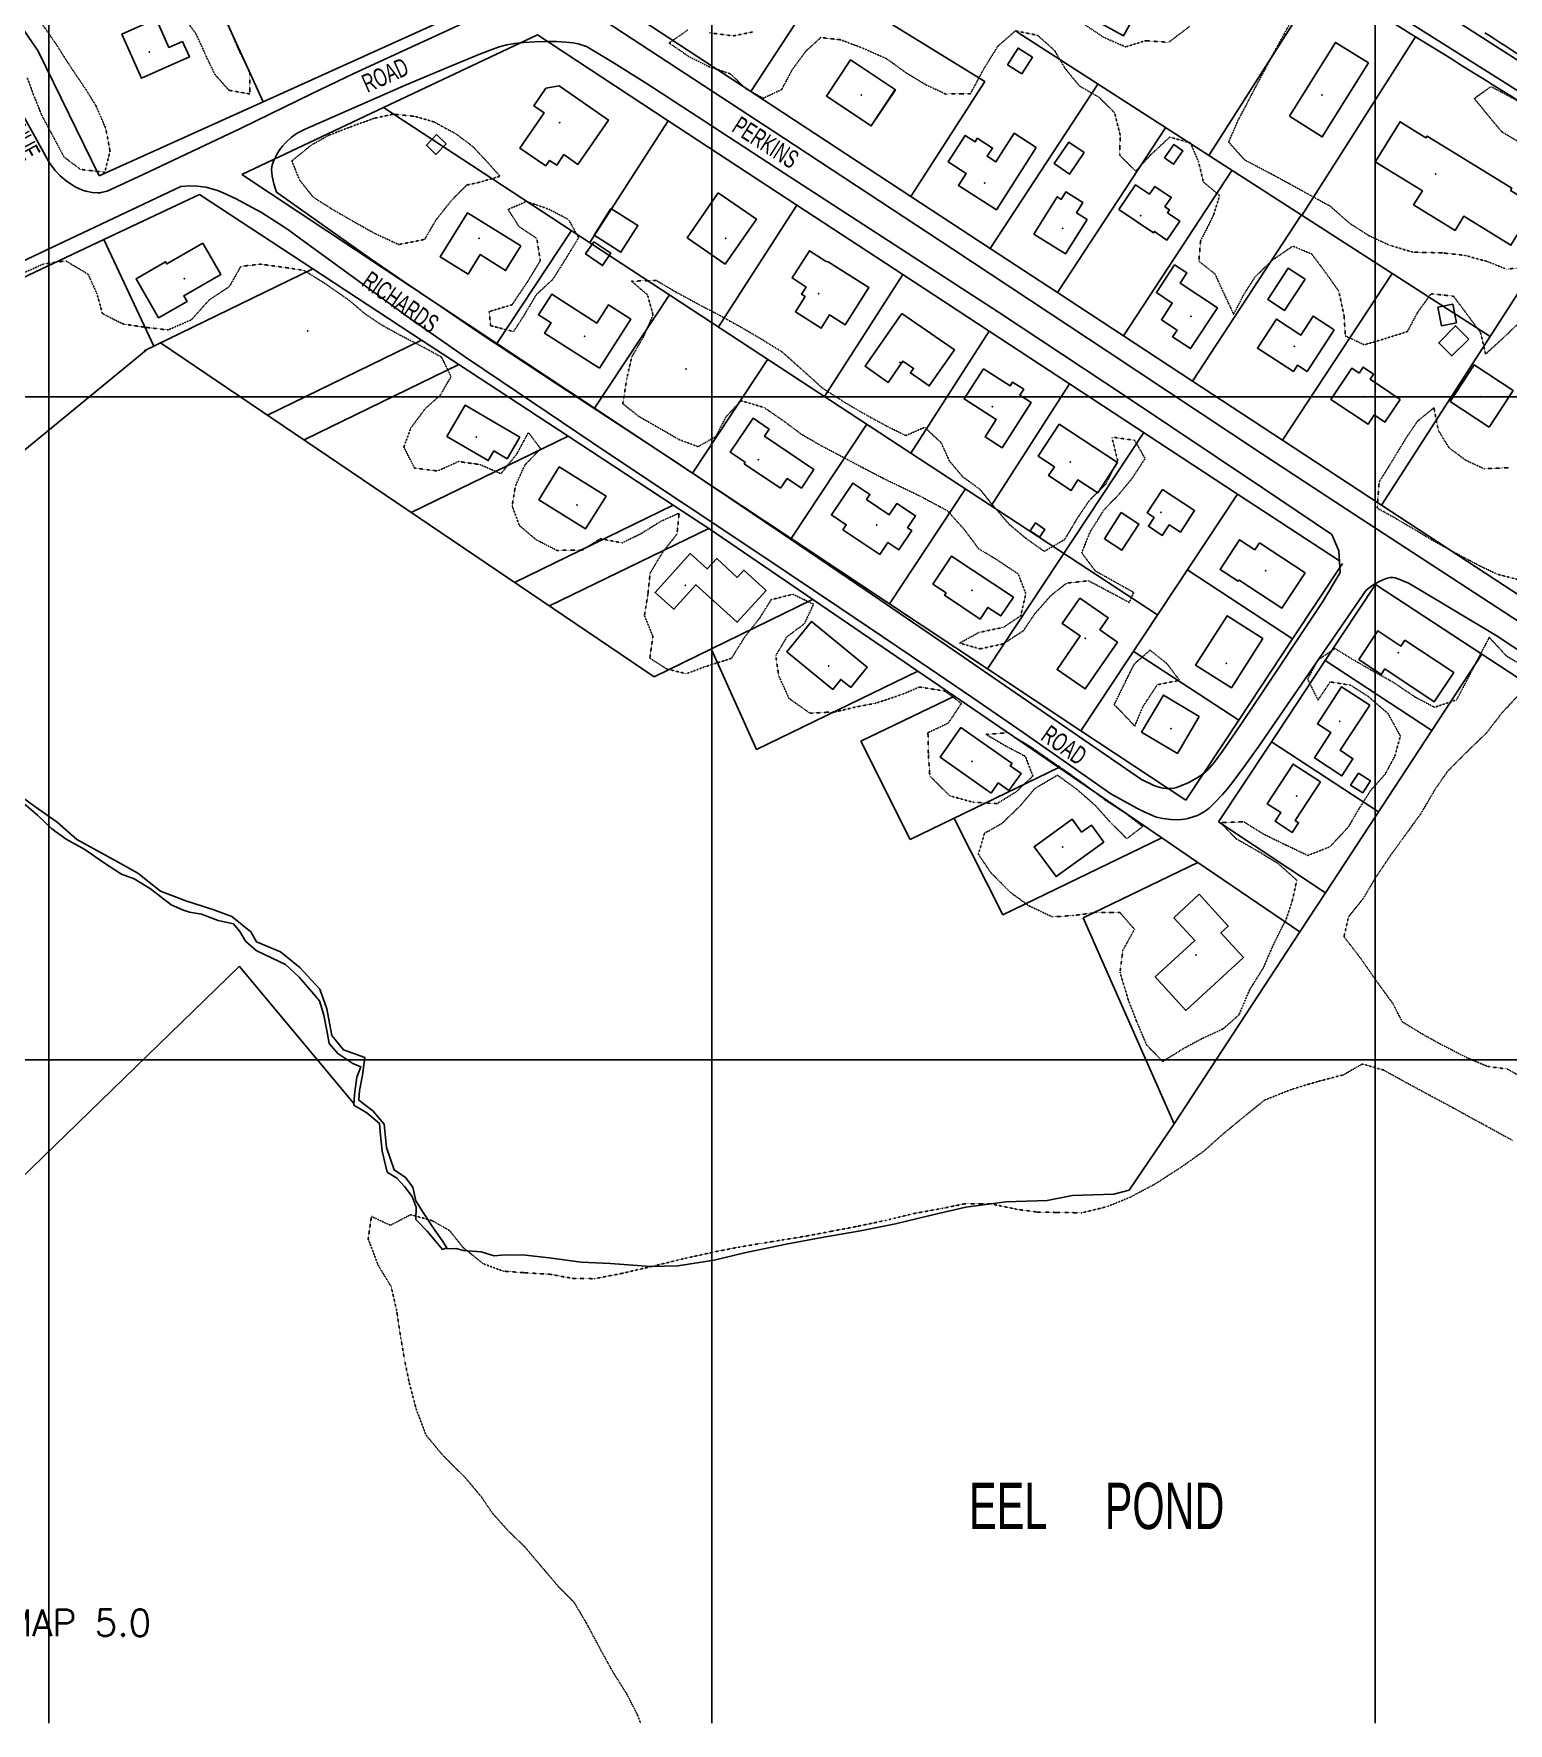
# Model space of a CAD drawing. Extents: x 1222984 to 1232016, y 177984 to 184016.
# Drawn here: x 1224489 to 1225600, y 178000 to 179274 of the extents above; entities that cross this region are included whole.
import ezdxf
from ezdxf.enums import TextEntityAlignment as Align

# ---------------------------------------------------------------- set-up
doc = ezdxf.new("R2010")
doc.units = 0
doc.header["$MEASUREMENT"] = 0
doc.linetypes.add('BORDER', pattern=[0.625, 0.125, -0.125, 0.125, -0.125, 0, -0.125])
doc.layers.get('0').update_dxf_attribs({"linetype": 'CONTINUOUS'})
for name, color, linetype in [('BLDGS', 4, 'CONTINUOUS'), ('GRIDS', 2, 'CONTINUOUS'), ('ID-SYB', 5, 'CONTINUOUS'), ('LOT-D', 7, 'CONTINUOUS'), ('LOT-L', 1, 'CONTINUOUS'), ('RIVER-N', 10, 'CONTINUOUS'), ('ROAD', 5, 'CONTINUOUS'), ('ROAD-N', 6, 'CONTINUOUS'), ('TREE-L', 3, 'BORDER')]:
    doc.layers.add(name, color=color, linetype=linetype)
doc.styles.add('L200', font='simplex', dxfattribs={"height": 20})

# ---------------------------------------------------------------- blocks, each defined once
blk = doc.blocks.new('IP')
blk.add_point((0, 0))
blk = doc.blocks.new('ID')
at = {"layer": 'ID-SYB'}
blk.add_blockref('IP', (0, 0), dxfattribs=at)

msp = doc.modelspace()

# ---------------------------------------------------------------- linework, layer by layer
at = {"layer": 'BLDGS'}
for points, elevation in [([(1225293.3, 179347.1), (1225314.6, 179335.3), (1225316.5, 179338.6), (1225340.1, 179325.5), (1225310.4, 179272.1), (1225290.7, 179282.9), (1225302.5, 179304.2), (1225277.2, 179318.2), (1225293.3, 179347.1)], 135.2), ([(1224581, 179284.8), (1224590.6, 179263.4), (1224600.8, 179267.8), (1224606, 179256.2), (1224569.9, 179240.1), (1224555.2, 179273.3), (1224581, 179284.8)], 141.4), ([(1225435.4, 179211.4), (1225470.2, 179267.1), (1225495, 179251.7), (1225460.2, 179195.9), (1225435.4, 179211.4)], 130.7), ([(1225138.2, 179231.5), (1225120.1, 179204.2), (1225086.3, 179226.6), (1225104.4, 179253.9), (1225138.3, 179231.4), (1225120.7, 179205)], 138.2), ([(1225233.8, 179243.3), (1225222.9, 179250.3), (1225230.9, 179262.9), (1225241.8, 179255.9), (1225233.8, 179243.3)], 131.5), ([(1224884.8, 179234.3), (1224922, 179208.6), (1224899, 179175.1), (1224888.4, 179182.5), (1224883, 179174.6), (1224877.6, 179178.2), (1224874.8, 179174.1), (1224855.2, 179187.5), (1224873.5, 179214.1), (1224865.8, 179219.4), (1224874.8, 179232.5), (1224884.8, 179234.3)], 140.6), ([(1225518.9, 179207.2), (1225538.4, 179195.2), (1225539.2, 179196.5), (1225603.1, 179157.2), (1225602.2, 179155.5), (1225620.8, 179144.1), (1225602.4, 179114.2), (1225566.9, 179136), (1225560.4, 179125.4), (1225529.1, 179144.7), (1225535.7, 179155.1), (1225500.1, 179177)], 127.3), ([(1225500.3, 179177.4), (1225519.3, 179207.7)], 126.1), ([(1224799.6, 179190.7), (1224792.4, 179197.6), (1224784.7, 179189.6), (1224791.9, 179182.7), (1224799.6, 179190.7)], 128), ([(1225244.5, 179187.9), (1225214.5, 179141), (1225185.9, 179159.2), (1225191.8, 179168.4), (1225178.2, 179177), (1225190.9, 179197), (1225198.4, 179192.1), (1225200.1, 179194.8), (1225211.6, 179187.5), (1225207.5, 179181.3), (1225214.1, 179177), (1225227.9, 179198.6), (1225244.5, 179187.9)], 132.4), ([(1225280.8, 179184.1), (1225269.7, 179167.8), (1225258.1, 179175.7), (1225269.2, 179192), (1225280.8, 179184.1)], 128.5), ([(1225341.2, 179180.2), (1225348.2, 179190.1), (1225355.1, 179185.3), (1225348.1, 179175.4), (1225341.2, 179180.2)], 126.1), ([(1225004.8, 179153.8), (1225033.5, 179133.9), (1225009.9, 179100), (1224981.3, 179119.9), (1225004.8, 179153.8)], 137.7), ([(1225282.9, 179133.7), (1225266.5, 179107.7), (1225242.7, 179122.6), (1225260.3, 179150.7), (1225263.3, 179148.7), (1225266.8, 179154.4), (1225279.7, 179146.4), (1225274.8, 179138.7), (1225282.9, 179133.7)], 133.3), ([(1225306.9, 179141.2), (1225319.5, 179159.8), (1225330, 179152.7), (1225334, 179158.6), (1225346.3, 179150.3), (1225341.5, 179143.2), (1225344.9, 179141), (1225343.4, 179138.7), (1225352.8, 179132.4), (1225343.1, 179118.1), (1225333.6, 179124.6), (1225332.9, 179123.5), (1225306.9, 179141.2)], 128.6), ([(1224855.8, 179113.7), (1224815.6, 179138.6), (1224795.1, 179105.5), (1224816.1, 179092.5), (1224825.2, 179107.1), (1224844.4, 179095.1), (1224855.8, 179113.7)], 131.2), ([(1224923.9, 179141.9), (1224944.2, 179129.1), (1224931.4, 179108.9), (1224911.1, 179121.7), (1224923.9, 179141.9)], 130.5), ([(1224616.2, 179115.7), (1224629.7, 179092.1), (1224601.8, 179076.1), (1224604.3, 179071.9), (1224582.7, 179059.5), (1224565.8, 179088.9), (1224588.1, 179101.7), (1224589, 179100.1), (1224616.2, 179115.7)], 144.1), ([(1224911, 179116.7), (1224923.7, 179108.2), (1224917.6, 179098.9), (1224904.8, 179107.6), (1224911, 179116.7)], 129.5), ([(1225087.7, 179101.8), (1225118.3, 179082.4), (1225100.5, 179054.2), (1225088.7, 179061.6), (1225082.5, 179051.7), (1225063, 179064), (1225070.3, 179075.5), (1225067.6, 179077.3), (1225071, 179082.7), (1225060.5, 179089.5), (1225073.5, 179110), (1225086.1, 179102), (1225087.7, 179101.8)], 144.7), ([(1225381.1, 179067.1), (1225360.9, 179036.3), (1225347.4, 179045.2), (1225350.7, 179050.2), (1225338.9, 179058), (1225347.1, 179070.6), (1225335.1, 179078.5), (1225348.9, 179099.4), (1225358.2, 179093.3), (1225353.1, 179085.5), (1225381.1, 179067.1)], 128.2), ([(1225431.8, 179065), (1225419.1, 179073.3), (1225434.4, 179096.9), (1225447.2, 179088.6), (1225431.8, 179065)], 123.4), ([(1224915.2, 179021.4), (1224938.8, 179058.4), (1224922, 179069.2), (1224913.2, 179055.4), (1224879.2, 179077.2), (1224869.2, 179061.7), (1224878.7, 179055.7), (1224873.8, 179047.9), (1224915.2, 179021.4)], 131.5), ([(1225143.2, 179062.8), (1225182.9, 179035.4), (1225163.9, 179008.1), (1225149.7, 179017.9), (1225152, 179021.3), (1225144, 179026.9), (1225132.9, 179010.8), (1225115.5, 179022.9), (1225143.2, 179062.7)], 132.2), ([(1225561.3, 179055.6), (1225550, 179053.5), (1225547.4, 179067.5), (1225558.7, 179069.7), (1225561.3, 179055.6)], 122.7), ([(1225469.3, 179050.3), (1225448.8, 179019), (1225441.5, 179023.7), (1225438.4, 179019), (1225411.3, 179036.7), (1225425.6, 179058.5), (1225444.1, 179046.5), (1225453.3, 179060.8), (1225469.3, 179050.3)], 122.5), ([(1225570.8, 179043.5), (1225558, 179030.7), (1225548, 179040.6), (1225560.7, 179053.5), (1225570.8, 179043.5)], 121), ([(1225586.1, 178977.1), (1225556.7, 178996.4), (1225574.7, 179023.9), (1225604.1, 179004.7), (1225586.1, 178977.1)], 122.1), ([(1225204.7, 179021.1), (1225190.1, 178998.3), (1225214.4, 178982.7), (1225206, 178969.7), (1225218.8, 178961.5), (1225240.6, 178995.7), (1225232.2, 179001.1), (1225235.1, 179005.6), (1225226.7, 179011), (1225224.9, 179008.2), (1225204.7, 179021.1)], 134.2), ([(1225518.9, 178997.9), (1225507.4, 178980.8), (1225499.4, 178986.3), (1225494.7, 178979.2), (1225466.6, 178997.9), (1225482.4, 179021.5), (1225488, 179017.8), (1225491, 179022.3), (1225498.8, 179017.1), (1225496.2, 179013.2), (1225518.9, 178997.9)], 123.4), ([(1224855.2, 178969.6), (1224814, 178993.7), (1224800.2, 178969.9), (1224831.3, 178951.8), (1224835.6, 178959.1), (1224845.6, 178953.2), (1224855.2, 178969.6)], 131.3), ([(1225051.7, 178931), (1225024.4, 178949.5), (1225025.1, 178950.6), (1225013.7, 178958.3), (1225031, 178983.7), (1225043.2, 178975.5), (1225039.7, 178970.2), (1225076.9, 178945.1), (1225067.5, 178931.1), (1225056.7, 178938.3), (1225051.7, 178931)], 129.5), ([(1225305.9, 178950.3), (1225261.9, 178979.2), (1225246, 178955.2), (1225258.3, 178947.1), (1225253.9, 178940.5), (1225270.9, 178929.4), (1225276, 178937.3), (1225291, 178927.6), (1225305.9, 178950.3)], 130.7), ([(1224920.2, 178925.1), (1224884.9, 178947), (1224869.6, 178922.3), (1224904.8, 178900.4), (1224920.2, 178925.1)], 130), ([(1225126.6, 178881), (1225098.8, 178899.7), (1225101.3, 178903.5), (1225090.1, 178910.9), (1225106.2, 178934.9), (1225119.1, 178926.3), (1225116.6, 178922.5), (1225133.7, 178911), (1225139.5, 178919.5), (1225153.6, 178910.2), (1225147.5, 178901.2), (1225150.7, 178899.1), (1225141, 178884.6), (1225132.7, 178890.1), (1225126.6, 178881)], 128.3), ([(1225339.7, 178930), (1225363.9, 178914.1), (1225353.3, 178897.9), (1225344.8, 178903.5), (1225339.5, 178895.4), (1225329.1, 178902.3), (1225333.4, 178908.9), (1225328.1, 178912.5), (1225339.7, 178930)], 132), ([(1225308.5, 178912.6), (1225295.9, 178892.9), (1225309.2, 178884.3), (1225321.9, 178903.9), (1225308.5, 178912.6)], 126.3), ([(1225244.1, 178904.8), (1225251, 178899.9), (1225246.9, 178894), (1225240, 178898.9), (1225244.1, 178904.8)], 129.9), ([(1225412.8, 178889.8), (1225447.2, 178867.2), (1225429.8, 178840.6), (1225397.5, 178861.8), (1225396.9, 178860.8), (1225383.2, 178869.8), (1225397.8, 178892.1), (1225409.4, 178884.6), (1225412.8, 178889.8)], 124.6), ([(1225041, 178854), (1225019.1, 178829.9), (1224987.9, 178858.2), (1224971.2, 178839.8), (1224957.2, 178852.5), (1224983.7, 178881.7), (1224996.5, 178870.1), (1225003.6, 178877.9), (1225019.1, 178863.7), (1225024.1, 178869.2), (1225041, 178854)], 128.7), ([(1225227.3, 178848.9), (1225180.7, 178879.8), (1225166.6, 178858.6), (1225176.5, 178852), (1225175.4, 178850.3), (1225202.3, 178832.3), (1225208.1, 178841.1), (1225217.8, 178834.7), (1225227.3, 178848.9)], 126.3), ([(1225305.9, 178815), (1225281.5, 178779.7), (1225260.2, 178794.3), (1225277.7, 178819.6), (1225264.2, 178828.9), (1225277.5, 178848), (1225298.7, 178833.3), (1225292.5, 178824.3), (1225305.9, 178815)], 125.4), ([(1225415.4, 178817.8), (1225391.7, 178780.6), (1225364.7, 178797.7), (1225388.5, 178834.9), (1225415.4, 178817.8)], 125), ([(1225091.1, 178779.3), (1225056.5, 178807.6), (1225075, 178830.4), (1225117, 178796.1), (1225104.7, 178780.8), (1225097.2, 178786.9), (1225091.1, 178779.3)], 126.5), ([(1225522.4, 178816.5), (1225559.3, 178792), (1225544.6, 178770), (1225507.4, 178794.8), (1225504.7, 178790.6), (1225487.8, 178801.9), (1225502.2, 178823.5), (1225519.5, 178812), (1225522.4, 178816.5)], 122.7), ([(1225367.5, 178758.9), (1225351, 178731), (1225323.9, 178747.2), (1225340.4, 178775), (1225367.5, 178758.9)], 123.6), ([(1225496, 178767.5), (1225473.7, 178733.4), (1225483.3, 178727), (1225475, 178714.1), (1225454.3, 178727.7), (1225466.7, 178746.7), (1225456.5, 178753.3), (1225474.8, 178781.3), (1225496, 178767.5)], 123.3), ([(1225210.6, 178701.2), (1225172.2, 178728.2), (1225187.8, 178750.5), (1225226.3, 178723.4), (1225225, 178721.6), (1225233.1, 178716), (1225223.9, 178703.2), (1225215.9, 178708.8), (1225210.6, 178701.2)], 122.9), ([(1225458.9, 178709.6), (1225438.2, 178723), (1225418.7, 178693), (1225429, 178686.4), (1225424.7, 178679.9), (1225437.6, 178671.5), (1225442.4, 178678.8), (1225439.8, 178680.4), (1225458.9, 178709.6)], 123.6), ([(1225487.4, 178716.2), (1225481.6, 178707.2), (1225490.7, 178701.4), (1225496.5, 178710.4), (1225487.4, 178716.2)], 119.1), ([(1225295.4, 178664.2), (1225259.5, 178638.2), (1225243.1, 178660.7), (1225271.7, 178681.4), (1225278.7, 178671.7), (1225286.1, 178677), (1225295.4, 178664.2)], 119.9), ([(1225367.5, 178624.9), (1225348.3, 178607.2), (1225364.1, 178589.9), (1225334.3, 178562.6), (1225357.4, 178537.3), (1225400.9, 178577.1), (1225383.8, 178595.9), (1225389.3, 178600.9), (1225367.5, 178624.9)], 120.7)]:
    msp.add_lwpolyline(points, dxfattribs=dict(at, elevation=elevation))
at = {"layer": 'GRIDS'}
for points in [[(1224500, 178000), (1224500, 180000)], [(1225000, 180000), (1225000, 178000)], [(1225500, 178000), (1225500, 180000)], [(1226000, 179000), (1223000, 179000)], [(1223000, 178500), (1226000, 178500)]]:
    msp.add_lwpolyline(points, dxfattribs=at)
at = {"layer": 'LOT-L'}
for p, q in [((1224661.6, 179222.4), (1224537.6, 179494.1)), ((1224492, 179260.4), (1224386.9, 179415.8)), ((1224984, 179374.4), (1225205.8, 179237.6)), ((1224859.5, 179311.8), (1224661.6, 179222.4)), ((1224908.7, 179309.2), (1225029.3, 179230.1)), ((1225029.3, 179230.1), (1225083.6, 179313)), ((1225374.8, 179181.8), (1225459.3, 179315)), ((1224752.5, 179218.1), (1224868.4, 179272.8)), ((1224868.4, 179272.8), (1224967, 179208.1)), ((1225229.9, 179275), (1225586.7, 179045.4)), ((1225444.9, 179136.6), (1225530.5, 179271.4)), ((1224538, 179166.5), (1224492, 179260.4)), ((1225029.3, 179230.1), (1225150, 179151)), ((1225150, 179151), (1225205.8, 179237.6)), ((1225209.8, 179111.8), (1225291, 179235.7)), ((1224661.6, 179222.4), (1224538, 179166.5)), ((1224645.5, 179167.6), (1224752.5, 179218.1)), ((1224752.5, 179218.1), (1225336, 178835.5)), ((1224907.9, 179116.2), (1224967, 179208.1)), ((1224967, 179208.1), (1225064.1, 179144.5)), ((1225260.6, 179078.5), (1225342.1, 179202.8)), ((1225504.8, 178918.3), (1225674.2, 179181.2)), ((1224837.8, 179040.1), (1224645.5, 179167.6)), ((1225310.3, 179045.9), (1225392.1, 179170.6)), ((1224541.5, 179118.5), (1224613.6, 179152.5)), ((1224613.6, 179152.5), (1224699.1, 179096.4)), ((1225005, 179052.6), (1225064.1, 179144.5)), ((1225064.1, 179144.5), (1225144, 179092.1)), ((1225150, 179151), (1225209.8, 179111.8)), ((1225362.4, 179011.7), (1225444.4, 179136.9)), ((1224404.6, 179053.9), (1224541.5, 179118.5)), ((1224541.5, 179118.5), (1224579.5, 179037.6)), ((1224837.8, 179040.1), (1224894.1, 179125.3)), ((1225209.8, 179111.8), (1225260.6, 179078.5)), ((1224571.9, 179034.6), (1224699.1, 179096.4)), ((1224699.1, 179096.4), (1224781.1, 179042.6)), ((1225084.9, 179000.2), (1225144, 179092.1)), ((1225144, 179092.1), (1225209.1, 179049.4)), ((1225430.3, 178967.2), (1225512.8, 179093)), ((1224911.5, 178991.3), (1224968.1, 179076.8)), ((1225260.6, 179078.5), (1225310.3, 179045.9)), ((1225150, 178957.5), (1225209.1, 179049.4)), ((1225209.1, 179049.4), (1225269.6, 179009.7)), ((1224584.3, 179040.7), (1224956.4, 178788.8)), ((1224664.9, 178986.1), (1224781.1, 179042.6)), ((1224781.1, 179042.6), (1224809.3, 179024.2)), ((1224911.5, 178991.3), (1224837.8, 179040.1)), ((1225310.3, 179045.9), (1225362.4, 179011.7)), ((1224456.2, 178938.9), (1224573.4, 179035.2)), ((1224692.6, 178967.4), (1224809.3, 179024.2)), ((1224809.3, 179024.2), (1224891.5, 178970.3)), ((1224985.3, 178942.3), (1225042.1, 179028.2)), ((1225362.4, 179011.7), (1225430.3, 178967.2)), ((1225210.5, 178917.8), (1225269.6, 179009.7)), ((1225269.6, 179009.7), (1225396.3, 178926.6)), ((1224985.3, 178942.3), (1224911.5, 178991.3)), ((1225059.8, 178893), (1225116.9, 178979.2)), ((1225207.8, 178794.9), (1225325.7, 178972.9)), ((1224773.3, 178912.8), (1224891.5, 178970.3)), ((1224891.5, 178970.3), (1224970.9, 178918.2)), ((1225430.3, 178967.2), (1225504.8, 178918.3)), ((1225059.8, 178893), (1224985.3, 178942.3)), ((1225133.8, 178843.9), (1225191.1, 178930.5)), ((1225278.2, 178748.2), (1225396.3, 178926.6)), ((1225396.3, 178926.6), (1225473.2, 178876.2)), ((1224851.2, 178860), (1224970.9, 178918.2)), ((1224970.9, 178918.2), (1224997.7, 178900.6)), ((1225504.8, 178918.3), (1225611.1, 178848.6)), ((1224877.6, 178842.2), (1224997.7, 178900.6)), ((1224997.7, 178900.6), (1225155.3, 178793.1)), ((1225133.8, 178843.9), (1225059.8, 178893)), ((1225437.8, 178817.4), (1225475.4, 178874.2)), ((1225358, 178869.7), (1225437.8, 178817.4)), ((1225462.5, 178801.2), (1225500.4, 178858.4)), ((1225500.4, 178858.4), (1225580.5, 178805.8)), ((1224956.4, 178788.8), (1225075.9, 178847.2)), ((1225207.8, 178794.9), (1225133.8, 178843.9)), ((1224999.4, 178809.8), (1225033.5, 178734.1)), ((1225317.6, 178808.2), (1225397.2, 178756.1)), ((1225397.2, 178756.1), (1225437.8, 178817.4)), ((1225278.2, 178748.2), (1225207.8, 178794.9)), ((1225419.1, 178735.6), (1225462.5, 178801.2)), ((1225462.5, 178801.2), (1225542.9, 178748.4)), ((1225580.5, 178805.8), (1225462.6, 178626)), ((1225580.5, 178805.8), (1225999.5, 178531)), ((1225033.5, 178734.1), (1225155.3, 178793.1)), ((1225155.3, 178793.1), (1225182.8, 178774.3)), ((1225112.2, 178740.2), (1225182.8, 178774.3)), ((1225182.8, 178774.3), (1225261.7, 178720.4)), ((1225357.3, 178695.8), (1225278.2, 178748.2)), ((1225357.3, 178695.8), (1225397.2, 178756.1)), ((1225112.2, 178740.2), (1225149.5, 178666.1)), ((1225381.9, 178679.4), (1225419.1, 178735.6)), ((1225421.9, 178739.8), (1225502.6, 178686.9)), ((1225149.5, 178666.1), (1225261.7, 178720.4)), ((1225261.7, 178720.4), (1225339.2, 178667.5)), ((1225182.6, 178682.1), (1225219.3, 178609.4)), ((1225219.3, 178609.4), (1225339.2, 178667.5)), ((1225339.2, 178667.5), (1225366.5, 178648.9)), ((1225462.6, 178626), (1225381.9, 178679.4)), ((1225279.8, 178607.1), (1225366.5, 178648.9)), ((1225366.5, 178648.9), (1225443.3, 178596.5)), ((1225462.6, 178626), (1225443.3, 178596.5)), ((1225348.5, 178451.9), (1225279.8, 178607.1)), ((1225443.3, 178596.5), (1225348.5, 178451.9)), ((1224249, 178187.8), (1224643.8, 178570.6)), ((1224643.8, 178570.6), (1224643.8, 178570.4)), ((1224643.8, 178570.4), (1224729.9, 178467.1)), ((1225314.6, 178401.8), (1225348.5, 178451.9))]:
    msp.add_line(p, q, dxfattribs=at)
for points in [[(1224475.3, 178701.4), (1224489.4, 178691.1), (1224506.2, 178679.2), (1224521.1, 178666.2), (1224552.2, 178649.1), (1224567.2, 178640.8), (1224584.2, 178627.1), (1224603.4, 178619.8), (1224624.4, 178613), (1224637.9, 178608.1), (1224652.4, 178596.6), (1224656.6, 178589.1), (1224674.6, 178581.4), (1224689.4, 178569.6), (1224704.4, 178553.4), (1224709.6, 178538.4), (1224713.4, 178518.3), (1224722.1, 178507.6), (1224738.2, 178501.8), (1224736.6, 178488.5), (1224734.4, 178476.9), (1224733.8, 178469.5), (1224744.4, 178461.6), (1224753, 178451.6), (1224754.7, 178433.9), (1224760.5, 178417), (1224769, 178411.4), (1224774.5, 178404.1), (1224776.7, 178393.6), (1224782.3, 178384.9), (1224791.2, 178371.7), (1224796.5, 178363.9), (1224800.1, 178358.4), (1224796.8, 178357.1), (1224791.9, 178363.1), (1224785.4, 178370.9), (1224776.8, 178379.7), (1224776.9, 178389), (1224774.1, 178396.9), (1224768.1, 178404.5), (1224762.4, 178410.7), (1224755.2, 178415.4), (1224751.4, 178431.2), (1224750.2, 178443.3), (1224749.3, 178452.1), (1224739.7, 178460.1), (1224729.9, 178465.9), (1224730.4, 178473.8), (1224732.2, 178487), (1224735.4, 178494.7), (1224729.2, 178497.3), (1224717.9, 178504.7), (1224711.4, 178512.4), (1224710, 178520.8), (1224707.4, 178533.6), (1224704, 178544.5), (1224698.4, 178551.2), (1224688.9, 178562.4), (1224678.5, 178572), (1224668.5, 178576.6), (1224656.4, 178582.4), (1224648.2, 178589.6), (1224644, 178596.9), (1224639.4, 178602.5), (1224627.6, 178605.2), (1224615.2, 178609.8), (1224606.2, 178611.4), (1224600.9, 178613.2), (1224592.2, 178616.9), (1224576.8, 178628.9), (1224564.3, 178636.5), (1224554.9, 178640), (1224541.3, 178648.8), (1224527.2, 178658.7), (1224513.2, 178666.3), (1224502.4, 178674.2), (1224491.5, 178684.5), (1224480.9, 178693.6)], [(1224799.8, 178357.5), (1224807, 178357.9), (1224812.6, 178356.4), (1224825.9, 178355.3), (1224835.8, 178352.2), (1224844.2, 178353), (1224859.5, 178352.7), (1224877.3, 178350.8), (1224901.5, 178347.6), (1224923.5, 178346.4), (1224953.6, 178344.2), (1224974.2, 178344.7), (1225001.7, 178349), (1225024.6, 178354.4), (1225056.1, 178361.1), (1225082.9, 178366.2), (1225112, 178371.1), (1225138.4, 178376.4), (1225163.4, 178382.3), (1225191.4, 178389), (1225221.6, 178393), (1225252.9, 178394.1), (1225271.8, 178397.7), (1225303.1, 178398.7), (1225314.6, 178401.8)]]:
    msp.add_lwpolyline(points, dxfattribs=at)
for centre, radius, start, end in [((1219638.1, 169726.6), 11217.1, 58.31121, 58.73745), ((1219638.1, 169726.6), 11217.1, 57.44434, 58.31121), ((1402409.2, 453496.4), 326290.2, 237.184865, 237.195021)]:
    msp.add_arc(centre, radius, start, end, dxfattribs=at)
at = {"layer": 'ROAD'}
for points, elevation in [([(1226000.1, 179007.6), (1225824, 179115.1), (1225485, 179332.3), (1225169.4, 179519)], 99.9), ([(1225159, 179501.8), (1225254.7, 179446.7), (1225284.7, 179429.2), (1225340.8, 179396.1), (1225398.2, 179361.4), (1225465.4, 179319.9), (1225505, 179295.3), (1225600.2, 179235.4), (1225761.7, 179132.8), (1225806.3, 179104.7), (1225871, 179064.4), (1225917.2, 179035.9), (1225979.7, 178996.6), (1226000.1, 178983.5)], 128.2), ([(1224834.5, 179292.2), (1224804.3, 179277.9), (1224730.1, 179243.6), (1224698.7, 179228.6), (1224645.1, 179202.5), (1224571.1, 179167.6), (1224544, 179154.9)], 126.3), ([(1226000.1, 178577.3), (1225981.5, 178588.5), (1225956.4, 178604), (1225915.1, 178630.2), (1225888.1, 178647.6), (1225820.3, 178691.9), (1225729.2, 178751.7), (1225478, 178915.5), (1225414.5, 178957.1), (1225297.9, 179034.3), (1225181.6, 179111.3), (1225054.1, 179195.1), (1224919.6, 179283.2)], 97.9), ([(1224693.2, 179201.8), (1224769.5, 179235.1), (1224800.6, 179248.3), (1224824.2, 179258), (1224832.7, 179261.3), (1224839.5, 179263.7), (1224845.4, 179265.3), (1224851.4, 179266.4), (1224858.3, 179267.1), (1224866.4, 179267.6), (1224874.8, 179267.8), (1224882.9, 179267.7), (1224889.8, 179267.4), (1224895.1, 179266.9), (1224899.1, 179266.1), (1224905.4, 179264)], 123.8), ([(1224905.4, 179264), (1224924.3, 179252.6), (1224951.3, 179235.8), (1224994.5, 179207.7), (1225054.4, 179168.6), (1225216.1, 179063.7), (1225312.6, 179000), (1225415.1, 178931.3), (1225467.4, 178896.1)], 125.8), ([(1224500.1, 179177), (1224474, 179224.4)], 124.7), ([(1224671.8, 179154.2), (1224669.8, 179160.5), (1224668.4, 179166.2), (1224668.1, 179168.7), (1224668, 179171), (1224668.2, 179173.2), (1224668.8, 179175.5), (1224669.7, 179178), (1224671, 179180.7), (1224672.5, 179183.5), (1224674.3, 179186.3), (1224676.3, 179188.9), (1224678.5, 179191.4), (1224683, 179195.6), (1224687.3, 179198.7), (1224693.2, 179201.8)], 122.2), ([(1224544, 179154.9), (1224540.5, 179154.1), (1224538.7, 179153.8), (1224536.8, 179153.7), (1224532.7, 179154), (1224528, 179155), (1224525.5, 179155.8), (1224520.4, 179158.1), (1224517.8, 179159.4), (1224513, 179162.7), (1224508.6, 179166.5), (1224504.9, 179170.6), (1224501.6, 179174.8), (1224500.1, 179177)], 123.3), ([(1224062.5, 178906.4), (1224160.2, 178950.8), (1224599.5, 179158.6)], 128.3), ([(1224599.5, 179158.6), (1224606.4, 179159.1), (1224611.9, 179158.8), (1224618.3, 179157.9), (1224624.6, 179156.3), (1224627.9, 179155.2), (1224631.5, 179153.8), (1224640.8, 179149.4), (1224653.4, 179142.7), (1224660.4, 179138.8), (1224673.8, 179130.4), (1224680.2, 179126), (1224692.6, 179117.1)], 122.7), ([(1225323.9, 178711.4), (1225181.3, 178809.4), (1225116.4, 178853.8), (1225059.3, 178892.7), (1225012.1, 178924.6), (1224973.7, 178950.1), (1224883.2, 179009.4), (1224824.3, 179048.5), (1224795.5, 179067.9), (1224768, 179086.6), (1224742.4, 179104.3), (1224718.1, 179121.3), (1224671.8, 179154.2)], 112.3), ([(1224692.6, 179117.1), (1224733, 179087.5), (1224772.8, 179058.7), (1224792.5, 179044.8), (1224814.2, 179029.8), (1224841, 179011.6), (1224921.3, 178957.8), (1225036.9, 178880.8), (1225096.5, 178840.8), (1225150.5, 178804.4), (1225196, 178773.4), (1225234.7, 178746.7), (1225300.9, 178700.5)], 122.7), ([(1225467.4, 178896.1), (1225472.8, 178883.9), (1225473.6, 178867.5), (1225460.6, 178845.7)], 112.6), ([(1225493.2, 178854.2), (1225498.4, 178858), (1225502.6, 178860.4), (1225507.2, 178862.4), (1225509.4, 178863.1), (1225511.4, 178863.6), (1225513.3, 178863.7), (1225515.1, 178863.5), (1225518.7, 178862.3), (1225525.2, 178859.4), (1225527.5, 178858.2)], 113.8), ([(1225527.5, 178858.2), (1225591.3, 178819.9), (1225991.1, 178556.2)], 111.7), ([(1225460.6, 178845.7), (1225407.6, 178766), (1225394.5, 178746.6), (1225385.1, 178732.8), (1225378.6, 178724.2), (1225374.2, 178719), (1225370.7, 178715.9), (1225367.1, 178713.5), (1225359.5, 178709.2), (1225356, 178707.5), (1225350.4, 178705.3), (1225348.3, 178704.8), (1225346.4, 178704.5), (1225342.4, 178704.6), (1225340.2, 178704.8), (1225337.9, 178705.3), (1225335.4, 178706.1), (1225332.7, 178707.1), (1225323.9, 178711.4)], 112.6), ([(1225411.8, 178735.8), (1225493.2, 178854.2)], 112.1), ([(1225300.9, 178700.5), (1225320.4, 178689.9), (1225325.5, 178687.2), (1225332.6, 178684), (1225335.1, 178683.1), (1225340.1, 178682), (1225346, 178681.3), (1225351.6, 178681.1), (1225356.5, 178681.5), (1225358.8, 178681.9), (1225363.6, 178683.4), (1225366.1, 178684.3), (1225368.4, 178685.4), (1225370.7, 178686.7), (1225372.8, 178688.2), (1225374.9, 178689.8), (1225379.4, 178694.2), (1225385, 178700.2), (1225388.4, 178704.1), (1225392.3, 178709), (1225401.5, 178721.4), (1225411.8, 178735.8)], 113.6)]:
    msp.add_lwpolyline(points, dxfattribs=dict(at, elevation=elevation))
at = {"layer": 'TREE-L'}
for points, elevation in [([(1224479.2, 179301.2), (1224493.4, 179283.3), (1224505.8, 179265.4), (1224516.4, 179248.7), (1224527.3, 179232.6), (1224535.7, 179219.2), (1224543, 179202), (1224546.2, 179185.1), (1224542.2, 179169.2), (1224523.9, 179171.4), (1224511.5, 179180.7), (1224502.4, 179197.8), (1224494.7, 179212.2), (1224488.8, 179226.8), (1224483.4, 179241.3)], 136.4), ([(1224636.1, 179278.4), (1224643.2, 179261.4), (1224651.7, 179244.6), (1224651.5, 179228.3), (1224635.9, 179231), (1224625.2, 179243), (1224618.3, 179257.5), (1224611.1, 179273.4), (1224599.9, 179288.9)], 136.4), ([(1225278.1, 179282.5), (1225295.5, 179270.9), (1225312, 179263.7), (1225326.8, 179268.4), (1225344.4, 179267.2), (1225360.3, 179279.3)], 111.9), ([(1225437.6, 179284.6), (1225429.7, 179270.3), (1225421.2, 179254.7), (1225411.6, 179236.7), (1225403.8, 179221.8), (1225396.6, 179208.2), (1225389.6, 179192), (1225401.6, 179178.6), (1225420.9, 179168.4), (1225434.6, 179161), (1225449.2, 179152.9), (1225466.2, 179143.6), (1225480.9, 179130.7), (1225495.2, 179121.5), (1225510.9, 179114.2), (1225528.4, 179109), (1225550.8, 179108.4), (1225567.5, 179106.6), (1225585.1, 179101.8), (1225599.1, 179096.1), (1225616.5, 179098.1)], 111.9), ([(1225607, 179054.2), (1225595.3, 179043), (1225583.4, 179032.2), (1225579.6, 179048.2), (1225568.7, 179063), (1225559.1, 179075.8), (1225542.3, 179077.6), (1225532.1, 179063.6), (1225524.4, 179049.1), (1225507.4, 179043.7), (1225491.9, 179039.1), (1225477.6, 179045.8), (1225476.7, 179060.8), (1225472.6, 179079.7), (1225462.2, 179094.3), (1225452.3, 179107.5), (1225438, 179113.6), (1225422.4, 179102.8), (1225409.6, 179090.4), (1225401.2, 179077.3), (1225393.4, 179062.2), (1225386, 179077.9), (1225379.4, 179092.5), (1225367.2, 179102.1), (1225368.4, 179117.4), (1225378.3, 179137), (1225382.8, 179151.7), (1225370.5, 179161.9), (1225367, 179176.9), (1225360.8, 179191.4), (1225345.2, 179195.7), (1225330.8, 179182.3), (1225319.6, 179170.1), (1225307.5, 179181.9), (1225307.8, 179197.3), (1225303.6, 179214.2), (1225292.1, 179225.6), (1225277.2, 179234.2), (1225265.9, 179248), (1225258.3, 179261.1), (1225245.5, 179272.5), (1225228.9, 179275.8), (1225215.7, 179264.4), (1225204.7, 179246.7), (1225194.9, 179228.4), (1225176.2, 179228.2), (1225161.6, 179235), (1225146.1, 179244.4), (1225131.7, 179254.8), (1225114.9, 179262.3), (1225097.1, 179269.1), (1225082, 179270.8), (1225070.8, 179260.4), (1225060.7, 179246.8), (1225052.6, 179231.6), (1225038.7, 179225), (1225025.5, 179232.3), (1225014.1, 179243.3), (1224997.4, 179249), (1224982.7, 179256.4), (1224967.7, 179266.7), (1224981.8, 179276.4)], 111.9), ([(1224998.2, 179274.4), (1225015.9, 179272), (1225031, 179275)], 111.9), ([(1225585.7, 179211.5), (1225574.8, 179224.8), (1225587.4, 179233.8), (1225602.7, 179225.7), (1225617, 179217.9), (1225633, 179208.2), (1225630.4, 179191.8), (1225609.5, 179191.4), (1225595.5, 179199.8), (1225585.7, 179211.5)], 117), ([(1224815.2, 179159.6), (1224803.3, 179147.6), (1224792, 179133.3), (1224783.4, 179118.6), (1224763.9, 179114.7), (1224745.5, 179123.2), (1224732.3, 179130.6), (1224714.2, 179141), (1224699.4, 179150.4), (1224689, 179163.5), (1224683.3, 179177.8), (1224698.1, 179189.8), (1224711.3, 179197.2), (1224728.3, 179203.7), (1224745, 179209.8), (1224759.6, 179213), (1224775.7, 179211.4), (1224790.4, 179207.2), (1224806.8, 179198.3), (1224819.5, 179188.8), (1224830.1, 179177.5), (1224840.2, 179166.2), (1224824.9, 179161.7), (1224815.2, 179159.6)], 123.5), ([(1224832, 179064.2), (1224849.3, 179069.3), (1224861.2, 179087), (1224870.6, 179102.5), (1224868, 179119.3), (1224854.5, 179128.3), (1224846.3, 179141.2), (1224860.3, 179147.2), (1224877.4, 179141.2), (1224891.9, 179133.6), (1224899.5, 179119.9), (1224888.9, 179102.5), (1224880, 179088.4), (1224867.7, 179077.1), (1224858.6, 179061.7), (1224850.4, 179049.1), (1224833.2, 179053.5), (1224832, 179064.2)], 123.1), ([(1224479.9, 179092.9), (1224496, 179100), (1224512.8, 179102.4), (1224529.7, 179092.3), (1224536.3, 179077.6), (1224540.5, 179062.6), (1224555.9, 179054.9), (1224572.1, 179052.4), (1224589.8, 179050.3), (1224607.6, 179058), (1224621, 179073), (1224636.3, 179083.1), (1224644.8, 179098.3), (1224659.9, 179099.9), (1224676.2, 179097.7), (1224692.3, 179095.3), (1224708, 179085.5), (1224726.3, 179072.8), (1224738, 179062.8), (1224750.6, 179054.3), (1224764.8, 179046.4), (1224782.9, 179037.1), (1224796.1, 179029.9), (1224803.3, 179015.2), (1224795.2, 179001.1), (1224783.9, 178991.1), (1224772.9, 178976.3), (1224767.7, 178962.1), (1224775.8, 178946.2), (1224793.1, 178944), (1224808.9, 178951.1), (1224825.3, 178948.8), (1224840.9, 178941.9), (1224852.7, 178956.6), (1224861.6, 178973), (1224870.9, 178960.7), (1224859.1, 178948.7), (1224851.8, 178932.6), (1224849.4, 178917.7), (1224854.8, 178902.9), (1224867.4, 178892.2), (1224883.1, 178884.1), (1224902.4, 178884.4), (1224915.8, 178892.9), (1224932.4, 178889.8), (1224947.2, 178897.1), (1224960.9, 178905.7), (1224975.3, 178912.3), (1224973.7, 178896.4), (1224962.8, 178882.7), (1224953.4, 178867), (1224951.7, 178850.8), (1224949.1, 178834.9), (1224955.5, 178819.4), (1224953.2, 178802.9), (1224966.1, 178794.6), (1224980.8, 178791.2), (1224995.6, 178796.7), (1225014.7, 178802.7), (1225024.8, 178818.9), (1225036.1, 178833.2), (1225044.7, 178847), (1225061.1, 178851), (1225076.6, 178843.6), (1225069.8, 178828.9), (1225056.6, 178819), (1225048.1, 178804.7), (1225050.4, 178789.6), (1225058.1, 178772.5), (1225073.9, 178761.4), (1225093.2, 178762.4), (1225108.7, 178766.1), (1225123.6, 178768.9), (1225142.7, 178775.3), (1225156.6, 178781.1), (1225175.8, 178778), (1225188.1, 178768.7), (1225178.2, 178753.9), (1225162.9, 178746.7), (1225163.2, 178730.6), (1225164.3, 178713.9), (1225179.4, 178699.1), (1225197, 178694.2), (1225215.1, 178693.3), (1225229.4, 178702.1), (1225242, 178714), (1225236.3, 178728.9), (1225220.9, 178737), (1225206.6, 178745.4), (1225223, 178746.6), (1225241.2, 178735.5), (1225256.3, 178724.9), (1225269.7, 178715.8), (1225283, 178706.3), (1225296.7, 178695.7), (1225311.6, 178686.1), (1225324.8, 178675.9), (1225312.9, 178666.8), (1225300.5, 178679), (1225289, 178691.9), (1225274.8, 178704.3), (1225260.5, 178714.6), (1225243.6, 178704.7), (1225232.8, 178691.9), (1225218.7, 178678.3), (1225205.5, 178670.8), (1225200.9, 178655), (1225210.4, 178641), (1225224.9, 178626.4), (1225239.1, 178616.1), (1225256.8, 178607.8), (1225272.6, 178608.9), (1225289.5, 178611), (1225307.7, 178611), (1225318.6, 178598.5), (1225309.9, 178582.7), (1225307.7, 178566.1), (1225313.7, 178545.9), (1225320.1, 178529.3), (1225327.8, 178511.2), (1225339.9, 178498.8), (1225355.6, 178508.6), (1225369.6, 178516.1), (1225385.3, 178523.3), (1225397.4, 178533.9), (1225405.4, 178552.8), (1225416, 178569.8), (1225422.5, 178585.1), (1225429.7, 178599.8), (1225432.6, 178604.8)], 126), ([(1225314.7, 178844.8), (1225298.2, 178853.7), (1225284, 178861.2), (1225267.6, 178859.5), (1225255.6, 178850.1), (1225243.6, 178836.5), (1225234.7, 178823.4), (1225219.5, 178813.6), (1225202.2, 178809.9), (1225186.7, 178814.2), (1225201.5, 178822.3), (1225219.8, 178826.1), (1225232.8, 178834.8), (1225236.7, 178851.5), (1225230.9, 178866.4), (1225214.6, 178877.2), (1225201.1, 178885.4), (1225190.1, 178900.1), (1225177.6, 178914), (1225158.7, 178924.1), (1225144.6, 178931), (1225128.8, 178938.6), (1225113.7, 178946.5), (1225099.5, 178954), (1225082.3, 178963.1), (1225067.6, 178971.6), (1225053.5, 178982.1), (1225039.4, 178991.8), (1225022, 178997), (1225010.4, 178984.5), (1225002.9, 178969.9), (1224989.5, 178962.3), (1224974.8, 178967.9), (1224961.2, 178975.8), (1224944.9, 178985.1), (1224932.8, 178994.7), (1224935.8, 179013.7), (1224939.6, 179030.1), (1224948.2, 179044.7), (1224955.6, 179061.6), (1224951.5, 179076.7), (1224939.4, 179087.1), (1224958, 179087.6), (1224972.9, 179078.9), (1224991.6, 179068.7), (1225005.5, 179061.5), (1225019.5, 179053.8), (1225034.8, 179044.9), (1225052.6, 179034), (1225069.6, 179018.9), (1225082.9, 179006.8), (1225101.5, 178994.8), (1225116, 178986.4), (1225132.7, 178977.3), (1225146.3, 178970.7), (1225160.3, 178976.9), (1225172.7, 178965.5), (1225179.1, 178951.5), (1225189.2, 178939.5), (1225202.3, 178930), (1225211.8, 178918.1), (1225224.2, 178903.7), (1225236.1, 178893.7), (1225250.6, 178883.4), (1225266, 178892.3), (1225275.6, 178908.5), (1225284.4, 178921.5), (1225297, 178934.2), (1225305.9, 178952), (1225301.5, 178969.6), (1225318.7, 178967.1), (1225326.6, 178953.4), (1225316.8, 178938.4), (1225306.8, 178926.3), (1225295.6, 178914.7), (1225285, 178897.7), (1225278.8, 178882.3), (1225289.1, 178868.6), (1225304.5, 178860), (1225318, 178852.5), (1225314.7, 178844.8)], 115.1), ([(1225607.1, 178862.3), (1225591.8, 178866.3), (1225577.5, 178873.2), (1225561.6, 178881.6), (1225544, 178891.4), (1225530.7, 178899.3), (1225515.2, 178908.5), (1225501.6, 178916), (1225503.1, 178935.7), (1225514.1, 178953.4), (1225523.6, 178969.2), (1225532.1, 178981.6), (1225544.4, 178991.7), (1225547.7, 178974.6), (1225555.8, 178961.5), (1225568.5, 178952), (1225582.5, 178945.6), (1225600.9, 178946.5)], 111.9), ([(1225303.3, 178767.7), (1225311.6, 178784.8), (1225318.4, 178798.4), (1225330.3, 178808.9), (1225343, 178798.8), (1225352.6, 178786.2), (1225335.8, 178782.8), (1225325.1, 178766.5), (1225318.8, 178751.7), (1225308.4, 178762.7), (1225303.3, 178767.7)], 114.4), ([(1225432.6, 178604.8), (1225437.6, 178620), (1225441, 178635.5), (1225426.9, 178648), (1225411.3, 178657.6), (1225395.6, 178666.5), (1225383.4, 178678.8), (1225401, 178679.5), (1225416.8, 178669.7), (1225432.8, 178662), (1225449.2, 178654.1), (1225465.9, 178660.6), (1225479.9, 178675.6), (1225487.6, 178688.9), (1225496.8, 178703.3), (1225507.5, 178715.2), (1225515, 178729.3), (1225519.1, 178744.2), (1225509.8, 178761.1), (1225494.7, 178774.1), (1225481.7, 178782.4), (1225466.2, 178785), (1225457, 178771.3), (1225449.2, 178787), (1225456.8, 178801.4), (1225469.7, 178810.1), (1225483.2, 178801.9), (1225499.4, 178792.6), (1225513.4, 178784.9), (1225530.1, 178773.6), (1225544.8, 178765.8), (1225561.5, 178771.4), (1225569.2, 178786.1), (1225578.3, 178803.7), (1225586.1, 178818.5), (1225599.3, 178804.3), (1225613, 178796.4)], 114.4), ([(1225608.4, 178775.3), (1225595.5, 178761.4), (1225584.2, 178746.7), (1225567.4, 178730.4), (1225555, 178718), (1225545.1, 178703.7), (1225534.8, 178686), (1225522.6, 178669.2), (1225511.3, 178653.6), (1225500.2, 178637.1), (1225491.2, 178621.8), (1225480, 178607.9), (1225476.6, 178592.9), (1225489.3, 178576.3), (1225502.1, 178558), (1225513.6, 178542.2), (1225520.5, 178528.7), (1225535.9, 178519.3), (1225550.7, 178511.1), (1225570, 178501.3), (1225585.1, 178495), (1225600.1, 178493), (1225613.7, 178485.2)], 114.4), ([(1225603.6, 178439.3), (1225588.5, 178447.6), (1225574.5, 178455.2), (1225558.8, 178463.9), (1225539.2, 178474.4), (1225521.1, 178484.2), (1225506.5, 178492.3), (1225490.4, 178496.9), (1225476.3, 178488.8), (1225457.2, 178483.8), (1225438, 178478.1), (1225416.7, 178469.7), (1225398.8, 178455.2), (1225385.6, 178444.3), (1225370.8, 178431.1), (1225353.2, 178418.7), (1225334.1, 178406.4), (1225315.3, 178396.4), (1225297.8, 178389.3), (1225278.9, 178384.7), (1225260.7, 178385), (1225245.1, 178385.3), (1225229.6, 178387.4), (1225210.2, 178391.5), (1225190.1, 178391.4), (1225174.1, 178388.1), (1225151, 178383.9), (1225131.1, 178379), (1225109.6, 178374.5), (1225090.3, 178370.8), (1225071.3, 178367.2), (1225053, 178364.2), (1225036.9, 178361.6), (1225019.8, 178358.7), (1225000.8, 178355), (1224980.1, 178350.4), (1224957.2, 178344.9), (1224933.2, 178339.2), (1224911.3, 178335), (1224894.9, 178335.3), (1224877.5, 178338.4), (1224858.8, 178339.5), (1224842.8, 178340.7), (1224827.5, 178346.3), (1224812.2, 178358.7), (1224802.2, 178371.3), (1224789.2, 178378.7), (1224772.9, 178383.3), (1224757.5, 178375.3), (1224743.3, 178382), (1224740.8, 178365), (1224748.4, 178345.1), (1224758.2, 178328.9), (1224762.3, 178311.1), (1224765.4, 178290.4), (1224768.2, 178274.1), (1224771.8, 178256.4), (1224777.3, 178235.9), (1224784.5, 178217), (1224797.6, 178201.3), (1224813.8, 178185.3), (1224826.1, 178170.6), (1224834.6, 178158.1), (1224846.2, 178145.1), (1224859.1, 178132.6), (1224872, 178117.3), (1224884.2, 178103), (1224896, 178091.2), (1224905.4, 178075.2), (1224916.2, 178055), (1224925.6, 178038.1), (1224935.8, 178021.9), (1224943.5, 178007), (1224946.2, 177999.9)], 96.4)]:
    msp.add_lwpolyline(points, dxfattribs=dict(at, elevation=elevation))

# ---------------------------------------------------------------- block references
at = {"layer": 'LOT-D', "xscale": 100, "yscale": 100, "zscale": 100}
for p in [(1224575.8, 179259.8), (1225112.7, 179227.5), (1225460, 179227.5), (1224885.1, 179206.7), (1225545.8, 179168), (1225205.7, 179161.1), (1225264.5, 179127), (1225323.4, 179136.5), (1224824.3, 179119.4), (1225010.3, 179119.4), (1224602.3, 179089.1), (1225080.5, 179077.7), (1224695.1, 179049.5), (1225361.3, 179060.6), (1224904, 179045.5), (1225439.1, 179037.9), (1225141.9, 179025.8), (1224980.4, 179020.9), (1225492.2, 179000), (1225579.5, 179000), (1225211.4, 178992.4), (1224822.4, 178969.6), (1225035, 178952.5), (1225270.2, 178950.7), (1224898.3, 178918.4), (1225338.5, 178912.7), (1225124.1, 178903.2), (1225417.6, 178868.8), (1224979.9, 178857.7), (1225196.2, 178853.9), (1225281.6, 178817.9), (1225088.1, 178797), (1225387.9, 178798.9), (1225517.5, 178806.9), (1225346.1, 178749.6), (1225473.3, 178755.3), (1225196.2, 178725), (1225441, 178699), (1225264.5, 178660.5), (1225365.1, 178579)]:
    msp.add_blockref('ID', p, dxfattribs=at)

# ---------------------------------------------------------------- texts
at = {"layer": 'LOT-D', "color": 10, "style": 'L200'}
msp.add_text('SEE TAX MAP 5.0', height=20, dxfattribs=at).set_placement((1224460.3, 178065.5), align=Align.CENTER)
at = {"layer": 'RIVER-N', "width": 0.666667}
msp.add_text('EEL     POND', height=35, dxfattribs=at).set_placement((1225193.9, 178146.2))
at = {"layer": 'ROAD-N', "width": 0.666667}
for s, rotation, p in [('ROAD', 24.1, (1224740.2, 179229)), ('AVENUE', 298.3, (1224458.1, 179221.9)), ('PERKINS', 327.3, (1225014.1, 179200.5)), ('RICHARDS', 325.1, (1224735, 179084.1)), ('ROAD', 325.2, (1225247.1, 178741.8))]:
    msp.add_text(s, height=13.8, rotation=rotation, dxfattribs=at).set_placement(p)

doc.saveas('drawing.dxf')
